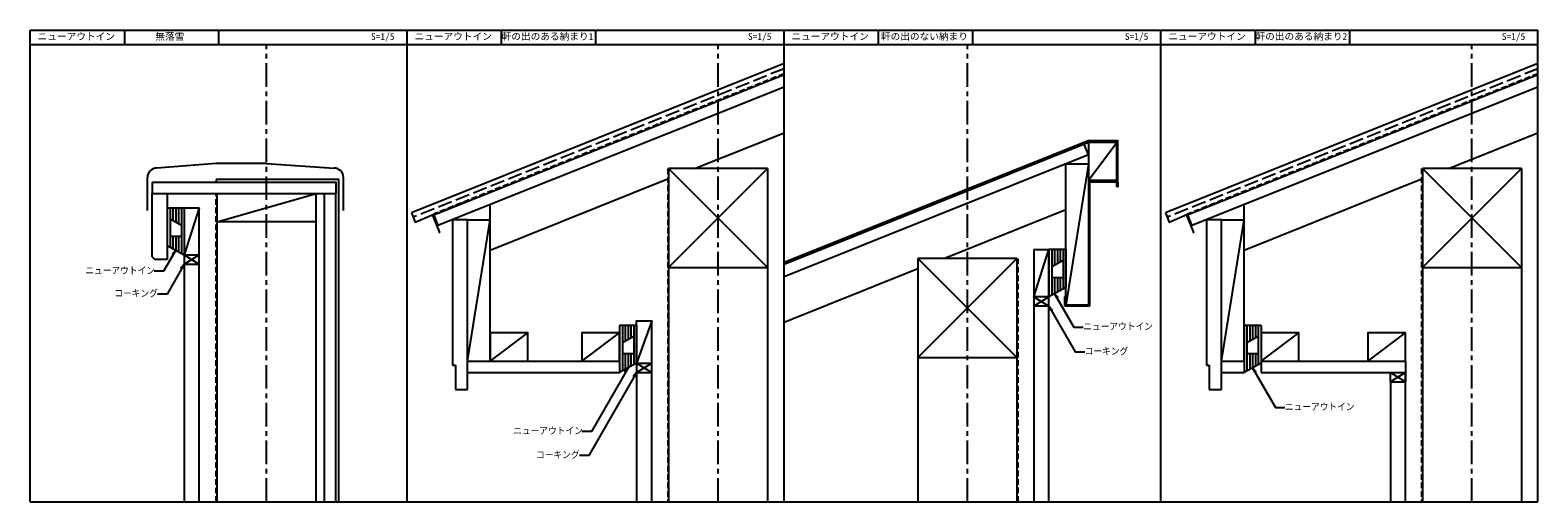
# Model space of a CAD drawing. Units: millimetres, scale not verified. Extents: x -21000 to 11000, y 4850 to 14850.
import ezdxf
from ezdxf.enums import TextEntityAlignment as Align

# ---------------------------------------------------------------- set-up
doc = ezdxf.new("R2010")
doc.units = ezdxf.units.MM
doc.header["$LTSCALE"] = 100
for name, pattern in [('CHAIN1', [8, 5, -1, 1, -1]), ('DASHED1', [1.8, 1.2, -0.6]), ('DASHED3', [4, 3, -1])]:
    doc.linetypes.add(name, pattern=pattern)
for name, color, linetype in [('0-0', 4, 'CHAIN1'), ('0-1', 4, 'Continuous'), ('0-2', 7, 'DASHED1'), ('0-3', 2, 'Continuous'), ('0-4', 3, 'Continuous'), ('0-5', 7, 'Continuous'), ('1-5', 7, 'Continuous')]:
    doc.layers.add(name, color=color, linetype=linetype)
doc.styles.add('ＭＳ ゴシック', font='')
doc.styles.get('ＭＳ ゴシック').set_extended_font_data('MS Gothic')

msp = doc.modelspace()

# ---------------------------------------------------------------- linework, layer by layer
at = {"layer": '0-0'}
for p, q in [((-15980.3, 4850), (-15980.3, 14550)), ((-6398.3, 4850), (-6398.3, 14550)), ((-1107.2, 4850), (-1107.2, 14550)), ((9601.7, 4850), (9601.7, 14550))]:
    msp.add_line(p, q, dxfattribs=at)
at = {"layer": '0-1'}
for p, q in [((-5000, 13903.2), (-12434.7, 10929.3)), ((-5000, 13903.2), (-12434.7, 10929.3)), ((11000, 13903.2), (3565.3, 10929.3)), ((11000, 13903.2), (3565.3, 10929.3)), ((-5000, 13644.7), (-12345.5, 10706.5)), ((11000, 13644.7), (3654.5, 10706.5)), ((-6898.3, 11916.1), (-5000, 12675.4)), ((9101.7, 11916.1), (11000, 12675.4)), ((1462.8, 12467.2), (-5000, 9882)), ((1462.8, 12208.7), (-5000, 9623.6)), ((1462.8, 12208.7), (1373.7, 12431.5)), ((1462.8, 11667.2), (2062.8, 12467.2)), ((-7448.3, 9816.1), (-5348.3, 11916.1)), ((-5348.3, 9816.1), (-7448.3, 11916.1)), ((-5348.3, 11916.1), (-7448.3, 11916.1)), ((-7448.3, 11916.1), (-7448.3, 4850)), ((-5348.3, 11916.1), (-5348.3, 4850)), ((1462.8, 12016.7), (982.8, 9016.7)), ((8551.7, 9816.1), (10651.7, 11916.1)), ((10651.7, 9816.1), (8551.7, 11916.1)), ((10651.7, 11916.1), (8551.7, 11916.1)), ((8551.7, 11916.1), (8551.7, 4850)), ((10651.7, 11916.1), (10651.7, 4850)), ((-18410.3, 11625.5), (-14930.3, 11625.5)), ((-7448.3, 11696.1), (-11234.7, 10181.5)), ((8551.7, 11696.1), (4765.3, 10181.5)), ((-17030.3, 4850), (-17030.3, 11385.5)), ((-14930.3, 4850), (-14930.3, 11385.5)), ((-14930.3, 11385.5), (-14510.3, 11385.5)), ((-14750.3, 4850), (-14750.3, 11385.5)), ((-14510.3, 4850), (-14510.3, 11385.5)), ((-17730.3, 11085.5), (-17410.3, 11085.5)), ((-17730.3, 11085.5), (-17730.3, 10085.5)), ((-17410.3, 4850), (-17410.3, 11085.5)), ((-12434.7, 10929.3), (-12345.5, 10706.5)), ((-11234.7, 10830.8), (-11234.7, 11150.8)), ((-1607.2, 10011.4), (982.8, 11047.4)), ((3565.3, 10929.3), (3654.5, 10706.5)), ((4765.3, 10830.8), (4765.3, 11150.8)), ((-11714.7, 10830.8), (-11234.7, 10830.8)), ((-11714.7, 7830.8), (-11234.7, 10830.8)), ((-11234.7, 7830.8), (-11234.7, 10830.8)), ((4285.3, 10830.8), (4765.3, 10830.8)), ((4285.3, 7830.8), (4765.3, 10830.8)), ((4765.3, 7830.8), (4765.3, 10830.8)), ((-17730.3, 9885.5), (-17410.3, 10085.5)), ((-17730.3, 10085.5), (-17410.3, 9885.5)), ((-17730.3, 10085.5), (-17730.3, 9885.5)), ((-57.2, 10011.4), (-2157.2, 10011.4)), ((-2157.2, 7911.4), (-57.2, 10011.4)), ((-57.2, 7911.4), (-2157.2, 10011.4)), ((-2157.2, 10011.4), (-2157.2, 4850)), ((-57.2, 10011.4), (-57.2, 4850)), ((302.8, 10196.7), (302.8, 4850)), ((302.8, 10196.7), (622.8, 10196.7)), ((-7448.3, 9816.1), (-5348.3, 9816.1)), ((-2157.2, 9791.4), (-5000, 8654.2)), ((8551.7, 9816.1), (10651.7, 9816.1)), ((622.8, 9196.7), (302.8, 8996.7)), ((622.8, 8996.7), (302.8, 8996.7)), ((-11234.7, 7830.8), (-10434.7, 8430.8)), ((-9288.3, 7830.8), (-8488.3, 8430.8)), ((4765.3, 8430.8), (4765.3, 7830.8)), ((5125.3, 7830.8), (5925.3, 8430.8)), ((5125.3, 8430.8), (5125.3, 7830.8)), ((7391.7, 7830.8), (8191.7, 8430.8)), ((-11714.7, 7830.8), (-8488.3, 7830.8)), ((-11714.7, 7830.8), (-11234.7, 7830.8)), ((-8128.3, 7790.8), (-7808.3, 7790.8)), ((-8128.3, 7790.8), (-7808.3, 7590.8)), ((-2157.2, 7911.4), (-57.2, 7911.4)), ((4285.3, 7830.8), (4765.3, 7830.8)), ((4285.3, 7830.8), (4765.3, 7830.8)), ((5125.3, 7830.8), (8191.7, 7830.8)), ((7871.7, 7390.8), (7871.7, 7590.8)), ((8191.7, 7590.8), (7871.7, 7390.8)), ((7871.7, 7590.8), (8191.7, 7390.8)), ((8191.7, 4850), (8191.7, 7390.8))]:
    msp.add_line(p, q, dxfattribs=at)
for points in [[(1462.8, 11667.2), (2062.8, 11667.2), (2062.8, 12467.2), (1462.8, 12467.2)], [(-11234.7, 7830.8), (-10434.7, 7830.8), (-10434.7, 8430.8), (-11234.7, 8430.8)], [(-9288.3, 7830.8), (-8488.3, 7830.8), (-8488.3, 8430.8), (-9288.3, 8430.8)], [(7391.7, 7830.8), (8191.7, 7830.8), (8191.7, 8430.8), (7391.7, 8430.8)]]:
    msp.add_lwpolyline(points, close=True, dxfattribs=at)
for points in [[(1462.8, 9016.7), (982.8, 9016.7), (982.8, 12016.7)], [(982.8, 12016.7), (1462.8, 12016.7), (1462.8, 9016.7)], [(-18410.3, 11625.5), (-18410.3, 11385.5), (-14930.3, 11385.5)], [(-14930.3, 11625.5), (-14510.3, 11625.5), (-14510.3, 11385.5)], [(-14930.3, 10785.5), (-17030.3, 10785.5), (-14930.3, 11385.5)], [(-17410.3, 11085.5), (-17730.3, 10085.5), (-17410.3, 10085.5)], [(622.8, 9196.7), (302.8, 9196.7), (622.8, 10196.7)], [(302.8, 9196.7), (622.8, 8996.7), (622.8, 10196.7)], [(-8128.3, 7790.8), (-8128.3, 8690.8), (-7808.3, 8690.8)], [(-7808.3, 4850), (-7808.3, 8690.8), (-8128.3, 7790.8)], [(5925.3, 7830.8), (5925.3, 8430.8), (5125.3, 8430.8)], [(-8128.3, 7790.8), (-8128.3, 7590.8), (-7808.3, 7790.8)], [(8191.7, 7590.8), (8191.7, 7390.8), (8191.7, 7590.8)]]:
    msp.add_lwpolyline(points, dxfattribs=at)
at = {"layer": '0-2'}
for p, q in [((-5000, 13924.7), (-12434.7, 10950.9)), ((-5000, 13924.7), (-12434.7, 10950.9)), ((11000, 13924.7), (3565.3, 10950.9)), ((11000, 13924.7), (3565.3, 10950.9)), ((1462.8, 12488.7), (-5000, 9903.6)), ((1462.8, 12488.7), (-5000, 9903.6)), ((2062.8, 12487.2), (1462.8, 12487.2)), ((-7468.3, 11916.1), (-7468.3, 4850)), ((8531.7, 11916.1), (8531.7, 4850)), ((-17050.3, 4850), (-17050.3, 11385.5)), ((-37.2, 10011.4), (-37.2, 4850))]:
    msp.add_line(p, q, dxfattribs=at)
at = {"layer": '0-3'}
for p, q in [((-5000, 14140.1), (-12906.3, 10977.6)), ((11000, 14140.1), (3093.7, 10977.6)), ((-17050.3, 11685.5), (-17050.3, 11625.5)), ((-18410.3, 11385.5), (-18090.3, 11385.5)), ((-18410.3, 10045.5), (-18410.3, 11385.5)), ((-18090.3, 11385.5), (-18090.3, 9985.5)), ((-11714.7, 10830.8), (-12034.7, 10830.8)), ((-12034.7, 10830.8), (-12034.7, 7750.8)), ((-11714.7, 7230.8), (-11714.7, 10830.8)), ((4285.3, 10830.8), (3965.3, 10830.8)), ((3965.3, 10830.8), (3965.3, 7750.8)), ((4285.3, 7230.8), (4285.3, 10830.8)), ((-18410.3, 10045.5), (-18350.3, 9985.5)), ((-18090.3, 9985.5), (-18350.3, 9985.5)), ((-17730.3, 9885.5), (-17410.3, 9885.5)), ((-17730.3, 9885.5), (-17730.3, 4850)), ((622.8, 4850), (622.8, 8996.7)), ((-12034.7, 7750.8), (-11974.7, 7750.8)), ((-11974.7, 7750.8), (-11974.7, 7230.8)), ((-8488.3, 7830.8), (-8488.3, 7590.8)), ((3965.3, 7750.8), (4025.3, 7750.8)), ((4025.3, 7750.8), (4025.3, 7230.8)), ((4765.3, 7830.8), (4765.3, 7590.8)), ((5125.3, 7830.8), (5125.3, 7590.8)), ((8191.7, 7830.8), (8191.7, 7590.8)), ((-11714.7, 7590.8), (-8488.3, 7590.8)), ((-8128.3, 7590.8), (-8128.3, 4850)), ((-8128.3, 7590.8), (-7808.3, 7590.8)), ((4285.3, 7590.8), (4765.3, 7590.8)), ((5125.3, 7590.8), (8191.7, 7590.8)), ((7871.7, 7390.8), (7871.7, 4850)), ((7871.7, 7390.8), (8191.7, 7390.8)), ((-11974.7, 7230.8), (-11714.7, 7230.8)), ((4025.3, 7230.8), (4285.3, 7230.8))]:
    msp.add_line(p, q, dxfattribs=at)
at = {"layer": '0-3', "color": 4, "linetype": 'DASHED3'}
for p, q in [((-5000, 14032.4), (-12869.2, 10884.7)), ((11000, 14032.4), (3130.8, 10884.7))]:
    msp.add_line(p, q, dxfattribs=at)
at = {"layer": '0-3'}
for points in [[(-14450.3, 4850), (-14450.3, 11685.5), (-17050.3, 11685.5)], [(-12906.3, 10977.6), (-12828.4, 10782.6), (-12434.7, 10950.9)], [(3093.7, 10977.6), (3171.6, 10782.6), (3565.3, 10950.9)]]:
    msp.add_lwpolyline(points, dxfattribs=at)
at = {"layer": '0-4'}
for p, q in [((-21000, 4850), (-21000, 14850)), ((-21000, 14850), (-13000, 14850)), ((-19000, 14850), (-19000, 14550)), ((-17000, 14850), (-17000, 14550)), ((-13000, 4850), (-13000, 14850)), ((-13000, 14850), (-5000, 14850)), ((-11000, 14850), (-11000, 14550)), ((-9000, 14850), (-9000, 14550)), ((-5000, 14850), (3000, 14850)), ((-5000, 4850), (-5000, 14850)), ((-3000, 14850), (-3000, 14550)), ((-1000, 14850), (-1000, 14550)), ((3000, 14850), (11000, 14850)), ((3000, 4850), (3000, 14850)), ((3000, 4850), (3000, 14850)), ((3000, 14850), (11000, 14850)), ((5000, 14850), (5000, 14550)), ((7000, 14850), (7000, 14550)), ((11000, 4850), (11000, 14850)), ((-21000, 14550), (-13000, 14550)), ((-13000, 14550), (-5000, 14550)), ((-5000, 14550), (3000, 14550)), ((3000, 14550), (11000, 14550)), ((1455.1, 12507.2), (-5000, 9925.1)), ((-17050.3, 12025.5), (-18310.3, 11925.5)), ((-15990.3, 12025.5), (-17050.3, 12025.5)), ((-15990.3, 12025.5), (-14550.3, 11925.5)), ((-18510.3, 11025.5), (-18510.3, 11725.5)), ((-14350.3, 11025.5), (-14350.3, 11725.5)), ((1482.8, 11647.2), (2062.8, 11647.2)), ((1482.8, 11627.2), (1482.8, 8996.7)), ((2062.8, 11627.2), (1482.8, 11627.2)), ((2062.8, 11527.2), (2062.8, 11647.2)), ((-12457, 10931.2), (-11714.2, 11228.3)), ((3543, 10931.2), (4285.8, 11228.3)), ((962.8, 8996.7), (962.8, 9200.2)), ((1482.8, 8996.7), (962.8, 8996.7)), ((-21000, 4850), (-13000, 4850)), ((-21000, 4850), (-13000, 4850)), ((-13000, 4850), (-5000, 4850)), ((-13000, 4850), (-5000, 4850)), ((-5000, 4850), (3000, 4850)), ((-5000, 4850), (3000, 4850)), ((3000, 4850), (11000, 4850)), ((3000, 4850), (11000, 4850)), ((3000, 4850), (11000, 4850)), ((3000, 4850), (11000, 4850))]:
    msp.add_line(p, q, dxfattribs=at)
for points in [[(2082.8, 11627.2), (2082.8, 12507.2), (1455.1, 12507.2)], [(2082.8, 11627.2), (2082.8, 11527.2), (2062.8, 11527.2)], [(-12457, 10931.2), (-12308.4, 10559.8), (-12318.4, 10616.7)], [(3543, 10931.2), (3691.6, 10559.8), (3681.6, 10616.7)]]:
    msp.add_lwpolyline(points, dxfattribs=at)
for centre, start, end in [((-18310.3, 11725.5), 90, 180), ((-14550.3, 11725.5), 0, 90)]:
    msp.add_arc(centre, 200, start, end, dxfattribs=at)
at = {"layer": '0-5'}
for p, q in [((-18090.3, 11085.5), (-18090.3, 10285.5)), ((-18030.3, 11085.5), (-18030.3, 10252.1)), ((-17970.3, 11085.5), (-17970.3, 10818.8)), ((-17910.3, 11085.5), (-17910.3, 10785.5)), ((-17850.3, 11085.5), (-17850.3, 10752.1)), ((-17790.3, 11085.5), (-17790.3, 10118.8)), ((-18030.3, 10852.1), (-17790.3, 10718.8)), ((-18090.3, 10285.5), (-17730.3, 10085.5)), ((-18030.3, 10485.5), (-17790.3, 10485.5)), ((-17970.3, 10485.5), (-17970.3, 10218.8)), ((-17910.3, 10485.5), (-17910.3, 10185.5)), ((-17850.3, 10485.5), (-17850.3, 10152.1)), ((982.8, 10196.7), (622.8, 10196.7)), ((622.8, 10196.7), (622.8, 9196.7)), ((682.8, 10196.7), (682.8, 9230)), ((922.8, 9963.3), (682.8, 9830)), ((742.8, 10196.7), (742.8, 9863.3)), ((802.8, 10196.7), (802.8, 9896.7)), ((862.8, 10196.7), (862.8, 9930)), ((922.8, 10196.7), (922.8, 9363.3)), ((982.8, 10196.7), (982.8, 9396.7)), ((982.8, 9396.7), (622.8, 9196.7)), ((922.8, 9596.7), (682.8, 9596.7)), ((742.8, 9596.7), (742.8, 9263.3)), ((802.8, 9596.7), (802.8, 9296.7)), ((862.8, 9596.7), (862.8, 9330)), ((-8128.3, 8590.8), (-8488.3, 8590.8)), ((-8488.3, 8590.8), (-8488.3, 7590.8)), ((-8428.3, 8590.8), (-8428.3, 7624.2)), ((-8188.3, 8357.5), (-8428.3, 8224.2)), ((-8368.3, 8590.8), (-8368.3, 8257.5)), ((-8308.3, 8590.8), (-8308.3, 8290.8)), ((-8248.3, 8590.8), (-8248.3, 8324.2)), ((-8188.3, 8590.8), (-8188.3, 7757.5)), ((-8128.3, 8590.8), (-8128.3, 7790.8)), ((5125.3, 8590.8), (4765.3, 8590.8)), ((4765.3, 8590.8), (4765.3, 7590.8)), ((4825.3, 8590.8), (4825.3, 7624.2)), ((5065.3, 8357.5), (4825.3, 8224.2)), ((4885.3, 8590.8), (4885.3, 8257.5)), ((4945.3, 8590.8), (4945.3, 8290.8)), ((5005.3, 8590.8), (5005.3, 8324.2)), ((5065.3, 8590.8), (5065.3, 7757.5)), ((5125.3, 8590.8), (5125.3, 7790.8)), ((-8128.3, 7790.8), (-8488.3, 7590.8)), ((-8188.3, 7990.8), (-8428.3, 7990.8)), ((-8368.3, 7990.8), (-8368.3, 7657.5)), ((-8308.3, 7990.8), (-8308.3, 7690.8)), ((-8248.3, 7990.8), (-8248.3, 7724.2)), ((5125.3, 7790.8), (4765.3, 7590.8)), ((5065.3, 7990.8), (4825.3, 7990.8)), ((4885.3, 7990.8), (4885.3, 7657.5)), ((4945.3, 7990.8), (4945.3, 7690.8)), ((5005.3, 7990.8), (5005.3, 7724.2))]:
    msp.add_line(p, q, dxfattribs=at)
msp.add_lwpolyline([(-18090.3, 11085.5), (-17730.3, 11085.5), (-17730.3, 10085.5)], dxfattribs=at)
at = {"layer": '1-5'}
for points in [[(-17910.3, 10185.5), (-18168.7, 9737.8), (-18368.7, 9737.8)], [(-17730.3, 9885.5), (-18094.4, 9254.9), (-18294.4, 9254.9)], [(622.8, 8996.7), (1182.6, 8027), (1382.6, 8027)], [(742.8, 9263.3), (1152.7, 8553.3), (1352.7, 8553.3)], [(-8308.3, 7690.8), (-9087.4, 6341.4), (-9287.4, 6341.4)], [(4945.3, 7690.8), (5430.9, 6849.9), (5630.9, 6849.9)], [(-8128.3, 7590.8), (-9143.2, 5832.9), (-9343.2, 5832.9)]]:
    msp.add_lwpolyline(points, dxfattribs=at)
for points in [[(-17910.3, 10185.5), (-17979.5, 10110), (-17960.3, 10098.9)], [(-17730.3, 9885.5), (-17799.5, 9810), (-17780.3, 9798.9)], [(622.8, 8996.7), (692, 8921.2), (672.8, 8910.1)], [(742.8, 9263.3), (812, 9187.8), (792.8, 9176.7)], [(-8308.3, 7690.8), (-8377.5, 7615.3), (-8358.3, 7604.2)], [(4945.3, 7690.8), (5014.5, 7615.3), (4995.3, 7604.2)], [(-8128.3, 7590.8), (-8197.5, 7515.3), (-8178.3, 7504.2)]]:
    msp.add_lwpolyline(points, close=True, dxfattribs=at)
for points in [[(-17910.3, 10185.5), (-17979.5, 10110), (-17960.3, 10098.9)], [(-17730.3, 9885.5), (-17799.5, 9810), (-17780.3, 9798.9)], [(622.8, 8996.7), (692, 8921.2), (672.8, 8910.1)], [(742.8, 9263.3), (812, 9187.8), (792.8, 9176.7)], [(-8308.3, 7690.8), (-8377.5, 7615.3), (-8358.3, 7604.2)], [(4945.3, 7690.8), (5014.5, 7615.3), (4995.3, 7604.2)], [(-8128.3, 7590.8), (-8197.5, 7515.3), (-8178.3, 7504.2)]]:
    msp.add_solid(points, dxfattribs=at)

# ---------------------------------------------------------------- texts
at = {"layer": '0-1', "style": 'ＭＳ ゴシック'}
for s, p in [('ニューアウトイン', (-20842.6, 14600)), ('無落雪', (-18342.6, 14600)), ('S=1/5', (-13766.1, 14600)), ('ニューアウトイン', (-12842.6, 14600)), ('軒の出のある納まり1', (-10992.6, 14600)), ('S=1/5', (-5766.1, 14600)), ('ニューアウトイン', (-4842.6, 14600)), ('軒の出のない納まり', (-2942.6, 14600)), ('S=1/5', (2233.9, 14600)), ('ニューアウトイン', (3157.4, 14600)), ('軒の出のある納まり2', (5007.4, 14600)), ('S=1/5', (10233.9, 14600))]:
    msp.add_text(s, height=146.6, dxfattribs=at).set_placement(p, align=Align.BOTTOM_LEFT)
at = {"layer": '1-5', "color": 5, "style": 'ＭＳ ゴシック', "width": 0.9}
for s, p in [('ニューアウトイン', (-19828.7, 9637.8)), ('コーキング', (-19214.4, 9154.9)), ('ニューアウトイン', (1352.7, 8453.3)), ('コーキング', (1382.6, 7927)), ('ニューアウトイン', (5630.9, 6749.9)), ('ニューアウトイン', (-10747.4, 6241.4)), ('コーキング', (-10263.2, 5732.9))]:
    msp.add_text(s, height=146.6, dxfattribs=at).set_placement(p, align=Align.BOTTOM_LEFT)

doc.saveas('drawing.dxf')
